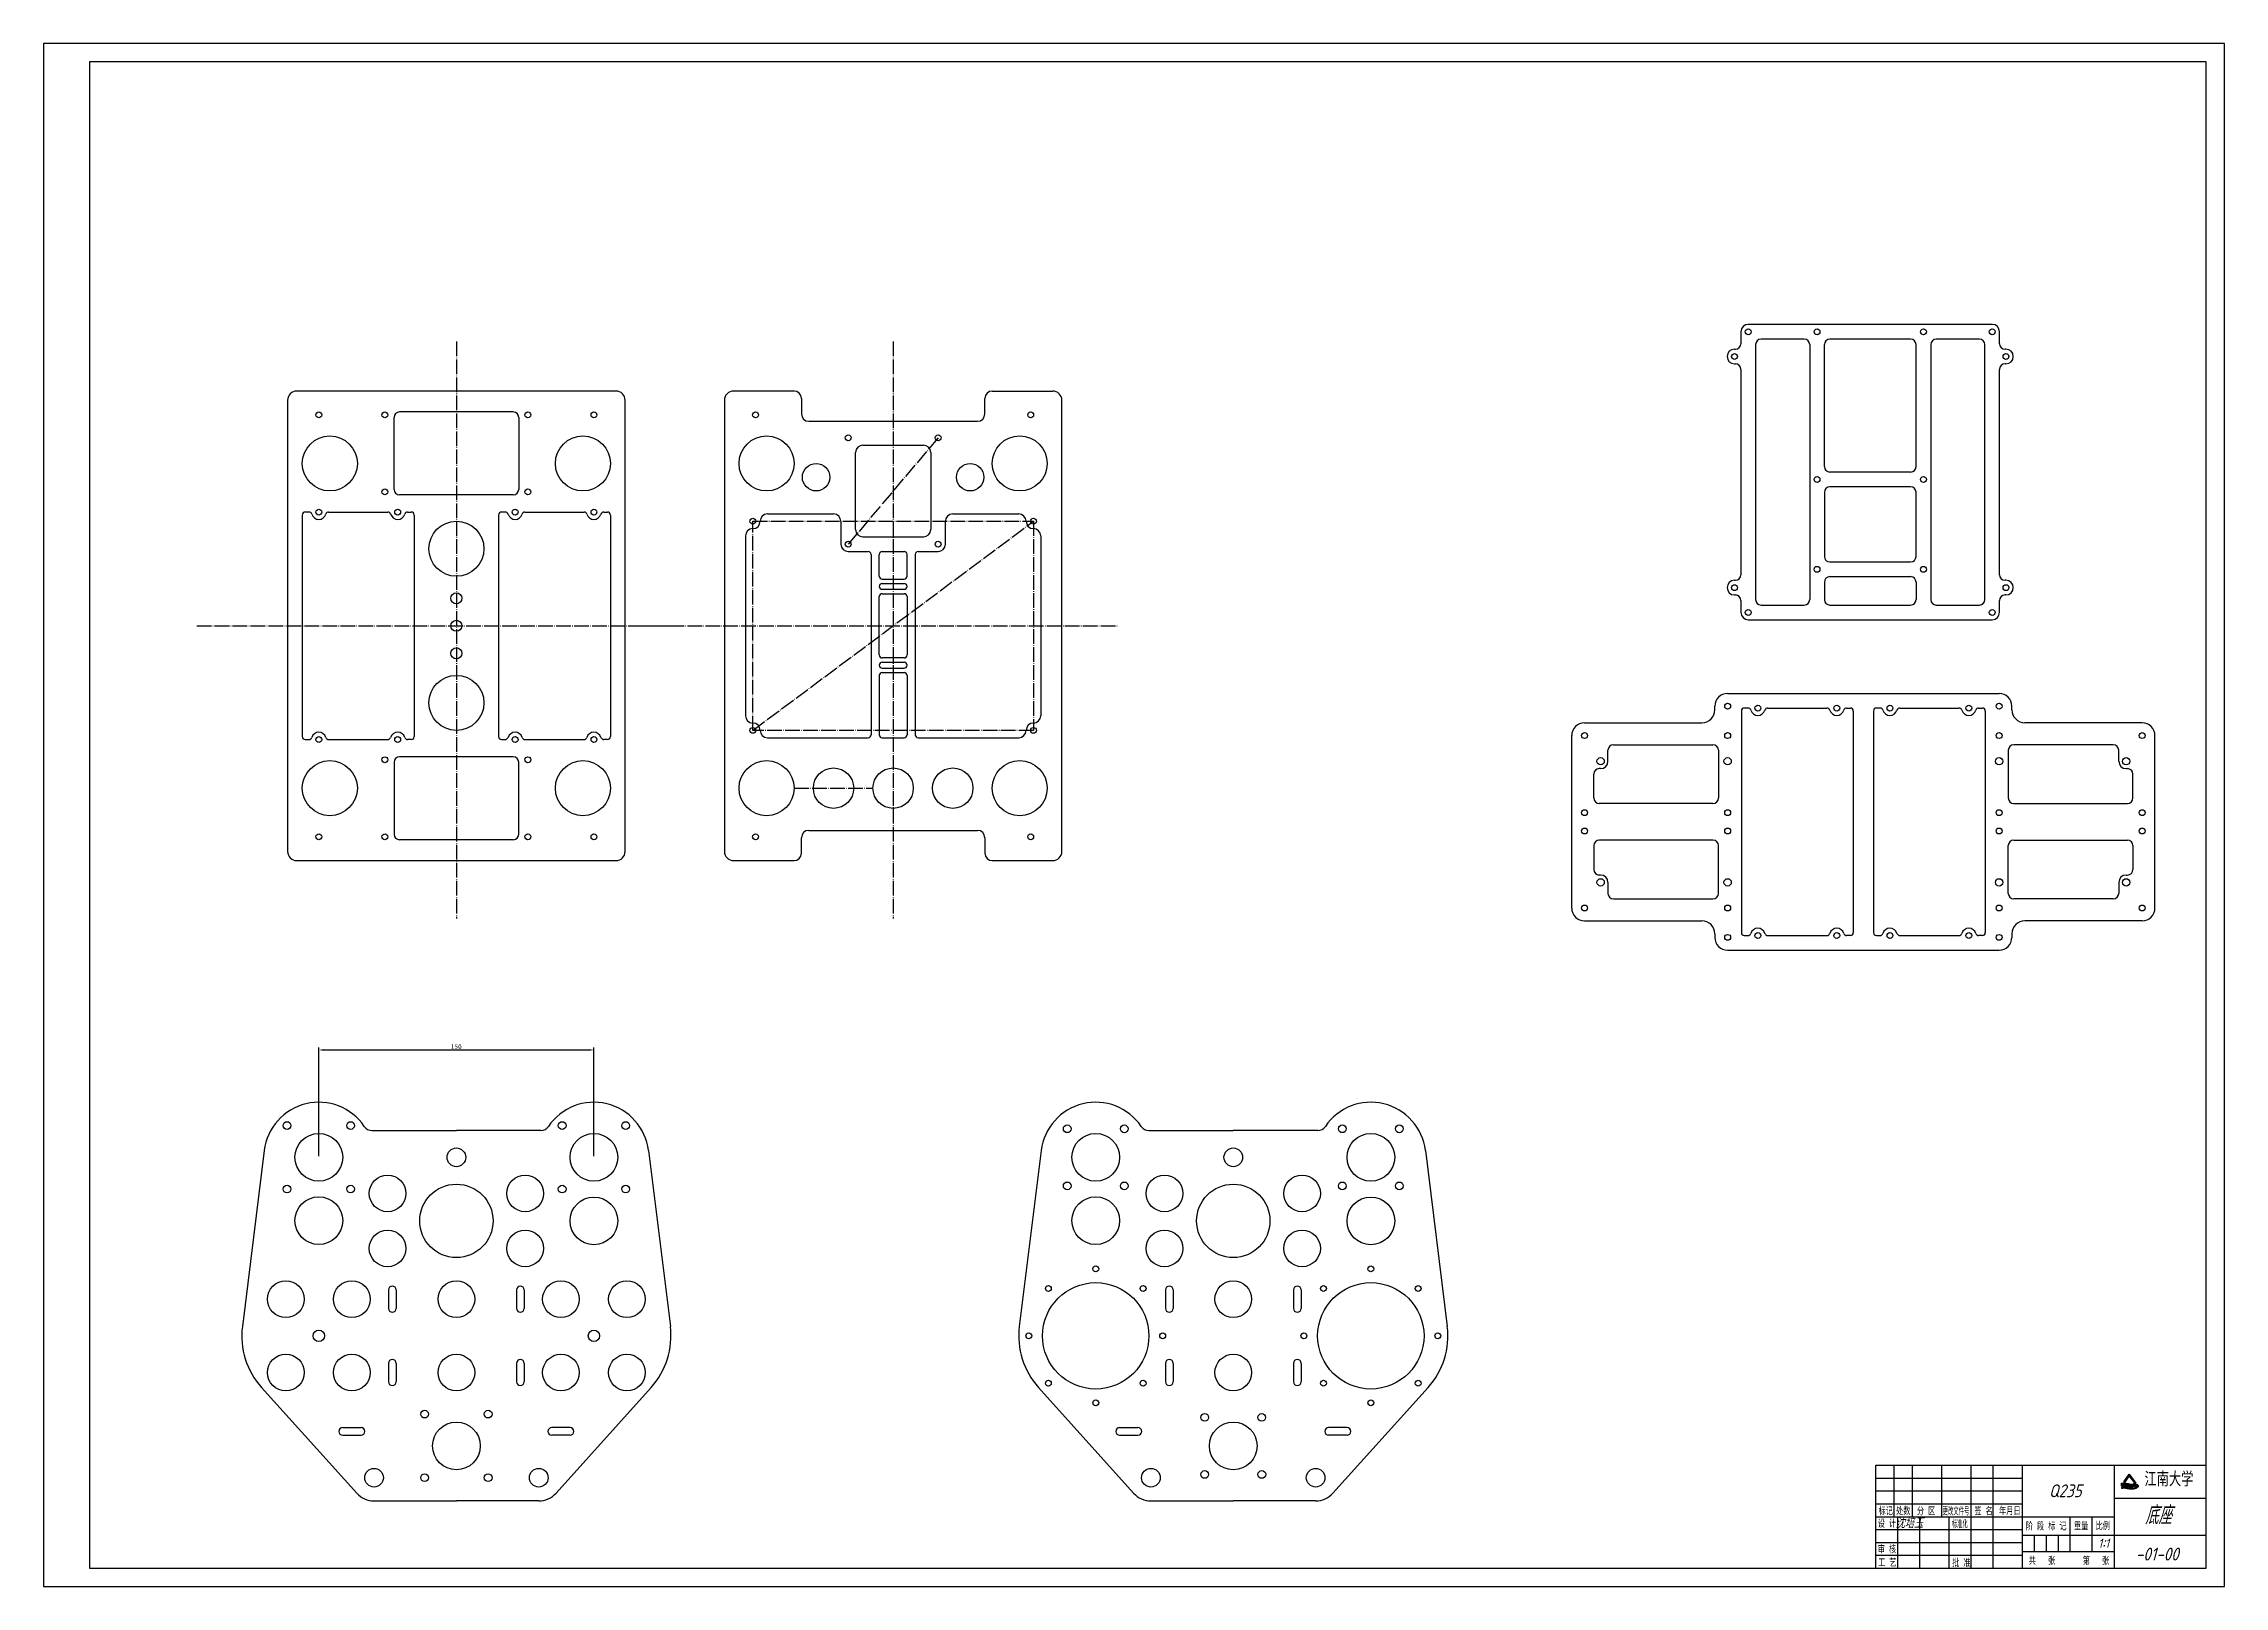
# Model space of a CAD drawing. Header units: millimetres. Extents: x 0 to 1189, y 0 to 841.
import ezdxf
from ezdxf.enums import TextEntityAlignment as Align

# ---------------------------------------------------------------- set-up
doc = ezdxf.new("R2010")
doc.units = ezdxf.units.MM
doc.linetypes.add('点画线-25', pattern=[9.8, 8, -0.8, 0.2, -0.8])
for name, color, linetype in [('图框标题栏-文字', 4, 'Continuous'), ('图框标题栏-粗线', 7, 'Continuous'), ('图框标题栏-细线', 3, 'Continuous'), ('文字及注释', 4, 'Continuous')]:
    doc.layers.add(name, color=color, linetype=linetype)
for name, color, linetype, lineweight in [('粗实线', 7, 'Continuous', 30), ('粗实线层', 7, 'Continuous', 30), ('细点画线', 1, '点画线-25', 25)]:
    doc.layers.add(name, color=color, linetype=linetype, lineweight=lineweight)
doc.styles.get("Standard").update_dxf_attribs({"font": ''})
doc.styles.add('工程字', font='gbeitc.shx', dxfattribs={"bigfont": 'gbcbig.shx'})
doc.styles.add('长仿宋体', font='SIMFANG_0.TTF', dxfattribs={"width": 0.7})
doc.styles.get('Standard').set_extended_font_data('SimSun')
doc.dimstyles.new('ISO-25', dxfattribs={"dimtxt": 2.5, "dimasz": 2.5, "dimexe": 1.25, "dimexo": 0.625, "dimtad": 1, "dimtxsty": 'Standard', "dimcen": 2.5, "dimadec": 0, "dimazin": 0, "dimtfac": 1, "dimtmove": 0, "dimatfit": 3, "dimfxl": 1, "dimarcsym": 0})

# ---------------------------------------------------------------- blocks, each defined once
blk = doc.blocks.new('标题栏填写')
at = {"layer": '文字及注释', "style": '工程字'}
for tag, height, p in [('材料', 7, (103.3, 38.6)), ('设计', 5, (18.2, 21.8)), ('名称', 10, (153.9, 23.8)), ('比例', 5, (124.2, 11)), ('图号', 7, (153.4, 4.1))]:
    blk.add_attdef(tag, text='', height=height, dxfattribs=at).set_placement(p, align=Align.CENTER)
blk = doc.blocks.new('*D16')
at = {"layer": 'Defpoints', "color": 0, "transparency": 16777216}
for p in [(300, 292.4), (150, 233.9), (300, 233.9)]:
    blk.add_point(p, dxfattribs=at)
at = {"layer": '粗实线', "color": 0, "lineweight": -2, "transparency": 16777216}
for p, q in [((150, 234.5), (150, 293.7)), ((152.5, 292.4), (297.5, 292.4)), ((300, 234.5), (300, 293.7))]:
    blk.add_line(p, q, dxfattribs=at)
at = {"layer": '粗实线', "color": 0, "transparency": 16777216}
for points in [[(152.5, 292.9), (152.5, 292), (150, 292.4)], [(297.5, 292.9), (297.5, 292), (300, 292.4)]]:
    blk.add_solid(points, dxfattribs=at)
at = {"layer": '粗实线', "color": 0, "transparency": 16777216, "insert": (225, 294.3), "char_height": 2.5, "attachment_point": 5}
blk.add_mtext('150', dxfattribs=at)

msp = doc.modelspace()

# ---------------------------------------------------------------- linework, layer by layer
at = {"layer": '图框标题栏-文字'}
for p, q in [((1135.993, 59.5), (1136.524, 59.5)), ((1136.06, 59.6), (1136.592, 59.6)), ((1136.128, 59.7), (1136.659, 59.7)), ((1136.196, 59.8), (1136.727, 59.8)), ((1136.263, 59.9), (1136.795, 59.9)), ((1136.331, 60), (1136.862, 60)), ((1136.399, 60.1), (1136.93, 60.1)), ((1136.467, 60.2), (1136.998, 60.2)), ((1136.534, 60.3), (1137.065, 60.3)), ((1136.602, 60.4), (1137.617, 60.4)), ((1136.67, 60.5), (1137.539, 60.5)), ((1136.737, 60.6), (1137.461, 60.6)), ((1136.805, 60.7), (1137.383, 60.7)), ((1136.873, 60.8), (1137.305, 60.8)), ((1136.94, 60.9), (1137.227, 60.9)), ((1137.008, 61), (1137.15, 61)), ((1137.137, 60.3), (1137.694, 60.3)), ((1137.215, 60.2), (1137.772, 60.2)), ((1137.293, 60.1), (1137.85, 60.1)), ((1137.37, 60), (1137.928, 60)), ((1137.448, 59.9), (1138.006, 59.9)), ((1137.526, 59.8), (1138.084, 59.8)), ((1137.604, 59.7), (1138.162, 59.7)), ((1137.682, 59.6), (1138.239, 59.6)), ((1137.76, 59.5), (1138.317, 59.5)), ((1132.907, 56.1), (1136.271, 56.1)), ((1132.907, 56), (1136.717, 56)), ((1132.907, 55.9), (1137.087, 55.9)), ((1132.907, 55.8), (1133.448, 55.8)), ((1132.907, 55.7), (1133.347, 55.7)), ((1132.907, 55.6), (1133.347, 55.6)), ((1132.907, 55.5), (1133.347, 55.5)), ((1132.907, 55.4), (1133.347, 55.4)), ((1132.907, 55.3), (1133.347, 55.3)), ((1132.907, 55.2), (1133.347, 55.2)), ((1132.907, 55.1), (1135.563, 55.1)), ((1132.907, 55), (1136.108, 55)), ((1132.907, 54.9), (1136.514, 54.9)), ((1132.907, 54.8), (1136.842, 54.8)), ((1132.907, 54.7), (1133.287, 54.7)), ((1132.907, 53.905), (1132.907, 53.465)), ((1132.907, 53.9), (1135.873, 53.9)), ((1132.907, 53.8), (1136.268, 53.8)), ((1132.907, 53.7), (1136.73, 53.7)), ((1132.907, 53.6), (1133.6, 53.6)), ((1132.907, 53.5), (1133.05, 53.5)), ((1133.084, 56.2), (1135.673, 56.2)), ((1133.354, 54), (1135.407, 54)), ((1134.252, 56.928), (1134.616, 56.681)), ((1134.294, 56.9), (1134.764, 56.9)), ((1134.301, 57), (1134.832, 57)), ((1134.368, 57.1), (1134.9, 57.1)), ((1134.436, 57.2), (1134.967, 57.2)), ((1134.441, 56.8), (1134.697, 56.8)), ((1134.504, 57.3), (1135.035, 57.3)), ((1134.571, 57.4), (1135.103, 57.4)), ((1134.589, 56.7), (1134.629, 56.7)), ((1134.639, 57.5), (1135.17, 57.5)), ((1134.707, 57.6), (1135.238, 57.6)), ((1134.775, 57.7), (1135.306, 57.7)), ((1134.842, 57.8), (1135.373, 57.8)), ((1134.91, 57.9), (1135.441, 57.9)), ((1134.978, 58), (1135.509, 58)), ((1135.045, 58.1), (1135.577, 58.1)), ((1135.103, 53.6), (1137.295, 53.6)), ((1135.113, 58.2), (1135.644, 58.2)), ((1135.181, 58.3), (1135.712, 58.3)), ((1135.237, 54.7), (1137.31, 54.7)), ((1135.248, 58.4), (1135.78, 58.4)), ((1135.309, 55.8), (1137.419, 55.8)), ((1135.316, 58.5), (1135.847, 58.5)), ((1135.384, 58.6), (1135.915, 58.6)), ((1135.451, 58.7), (1135.983, 58.7)), ((1135.519, 58.8), (1136.05, 58.8)), ((1135.587, 58.9), (1136.118, 58.9)), ((1135.654, 59), (1136.186, 59)), ((1135.654, 53.5), (1138.095, 53.5)), ((1135.722, 59.1), (1136.253, 59.1)), ((1135.79, 59.2), (1136.321, 59.2)), ((1135.857, 59.3), (1136.389, 59.3)), ((1135.87, 54.6), (1140.094, 54.6)), ((1135.925, 59.4), (1136.456, 59.4)), ((1136.019, 55.7), (1138.066, 55.7)), ((1136.049, 53.4), (1140.364, 53.4)), ((1136.312, 54.5), (1139.834, 54.5)), ((1136.49, 53.3), (1140.076, 53.3)), ((1136.5, 55.6), (1139.749, 55.6)), ((1136.638, 54.4), (1139.522, 54.4)), ((1136.886, 55.5), (1139.517, 55.5)), ((1137.015, 53.2), (1139.72, 53.2)), ((1137.05, 54.3), (1139.11, 54.3)), ((1137.215, 55.4), (1139.223, 55.4)), ((1137.661, 55.3), (1138.777, 55.3)), ((1137.701, 53.1), (1139.217, 53.1)), ((1137.837, 59.4), (1138.395, 59.4)), ((1137.915, 59.3), (1138.473, 59.3)), ((1137.931, 54.2), (1138.228, 54.2)), ((1137.993, 59.2), (1138.551, 59.2)), ((1138.071, 59.1), (1138.629, 59.1)), ((1138.149, 59), (1138.706, 59)), ((1138.227, 58.9), (1138.784, 58.9)), ((1138.305, 58.8), (1138.862, 58.8)), ((1138.372, 55.7), (1139.944, 55.7)), ((1138.382, 58.7), (1138.94, 58.7)), ((1138.46, 58.6), (1139.018, 58.6)), ((1138.538, 58.5), (1139.096, 58.5)), ((1138.616, 58.4), (1139.174, 58.4)), ((1138.694, 58.3), (1139.251, 58.3)), ((1138.772, 58.2), (1139.329, 58.2)), ((1138.849, 58.1), (1139.407, 58.1)), ((1138.85, 54.7), (1140.32, 54.7)), ((1138.869, 53.5), (1140.611, 53.5)), ((1138.927, 58), (1139.485, 58)), ((1139.005, 57.9), (1139.563, 57.9)), ((1139.019, 55.8), (1140.115, 55.8)), ((1139.083, 57.8), (1139.641, 57.8)), ((1139.161, 57.7), (1139.718, 57.7)), ((1139.239, 57.6), (1139.796, 57.6)), ((1139.317, 57.5), (1139.874, 57.5)), ((1139.318, 54.8), (1140.52, 54.8)), ((1139.331, 55.9), (1140.266, 55.9)), ((1139.394, 57.4), (1139.952, 57.4)), ((1139.472, 57.3), (1140.03, 57.3)), ((1139.499, 53.6), (1140.83, 53.6)), ((1139.55, 57.2), (1140.108, 57.2)), ((1139.566, 56), (1140.402, 56)), ((1139.628, 57.1), (1140.186, 57.1)), ((1139.645, 54.9), (1140.702, 54.9)), ((1139.706, 57), (1140.263, 57)), ((1139.758, 56.1), (1140.526, 56.1)), ((1139.784, 56.9), (1140.341, 56.9)), ((1139.862, 56.8), (1140.419, 56.8)), ((1139.88, 53.7), (1141.026, 53.7)), ((1139.91, 55), (1140.868, 55)), ((1139.924, 56.2), (1140.64, 56.2)), ((1139.939, 56.7), (1140.497, 56.7)), ((1140.017, 56.6), (1140.575, 56.6)), ((1140.069, 56.3), (1140.744, 56.3)), ((1140.095, 56.5), (1140.653, 56.5)), ((1140.136, 55.1), (1141.021, 55.1)), ((1140.173, 56.4), (1140.731, 56.4)), ((1140.177, 53.8), (1141.206, 53.8)), ((1140.335, 55.2), (1141.602, 55.2)), ((1140.428, 53.9), (1141.372, 53.9)), ((1140.514, 55.3), (1141.531, 55.3)), ((1140.646, 54), (1141.525, 54)), ((1140.677, 55.4), (1141.46, 55.4)), ((1140.826, 55.5), (1141.389, 55.5)), ((1140.841, 54.1), (1141.669, 54.1)), ((1140.965, 55.6), (1141.318, 55.6)), ((1141.018, 54.2), (1141.804, 54.2)), ((1141.093, 55.7), (1141.247, 55.7)), ((1141.133, 55.1), (1141.673, 55.1)), ((1141.181, 54.3), (1141.93, 54.3)), ((1141.204, 55), (1141.744, 55)), ((1141.275, 54.9), (1141.815, 54.9)), ((1141.331, 54.4), (1142.05, 54.4)), ((1141.346, 54.8), (1141.885, 54.8)), ((1141.417, 54.7), (1141.956, 54.7)), ((1141.471, 54.5), (1142.098, 54.5)), ((1141.488, 54.6), (1142.027, 54.6))]:
    msp.add_line(p, q, dxfattribs=at)
for points in [[(1134.252, 56.928), (1137.074, 61.097), (1140.78, 56.336, -0.28909601), (1137.069, 55.446, 0.10228388), (1133.347, 55.789), (1133.347, 55.149, -0.09119522), (1136.493, 54.908, 0.26613454), (1141.19, 55.78), (1142.124, 54.464, -0.18412464), (1138.362, 53.036, -0.04444823), (1135.891, 53.439, 0.1319438), (1132.907, 53.465, 0.1319438)], [(1132.907, 53.905, -0.1312527), (1136.003, 53.865, 0.04409725), (1138.378, 53.476, 0.16392967), (1141.528, 54.543), (1141.096, 55.152, -0.24095199), (1136.364, 54.486, 0.10564743), (1132.907, 54.646), (1132.907, 56.174, -0.11278445), (1137.204, 55.865, 0.25699814), (1140.183, 56.387), (1137.099, 60.349), (1134.616, 56.681)]]:
    msp.add_lwpolyline(points, format="xyb", dxfattribs=at)
at = {"layer": '图框标题栏-粗线'}
for p, q in [((1179, 831), (25, 831)), ((25, 831), (25, 10)), ((1179, 10), (1179, 831)), ((999, 66), (1179, 66)), ((999, 10), (999, 66)), ((1009, 38), (1009, 66)), ((1019, 38), (1019, 66)), ((1035, 38), (1035, 66)), ((1051, 10), (1051, 66)), ((1063, 10), (1063, 66)), ((1079, 10), (1079, 66)), ((1129, 10), (1129, 66)), ((1179, 10), (1179, 66)), ((1129, 48), (1179, 48)), ((999, 45), (1079, 45)), ((999, 38), (1129, 38)), ((1011, 10), (1011, 38)), ((1023, 10), (1023, 38)), ((1039, 10), (1039, 38)), ((1105, 19), (1105, 38)), ((1117, 19), (1117, 38)), ((999, 31), (1079, 31)), ((1079, 28), (1179, 28)), ((1079, 19), (1129, 19)), ((25, 10), (1179, 10))]:
    msp.add_line(p, q, dxfattribs=at)
at = {"layer": '图框标题栏-细线'}
for p, q in [((1189, 841), (0, 841)), ((0, 841), (0, 0)), ((1189, 0), (1189, 841)), ((999, 59), (1079, 59)), ((999, 52), (1079, 52)), ((999, 24), (1079, 24)), ((1085.5, 19), (1085.5, 28)), ((1092, 19), (1092, 28)), ((1098.5, 19), (1098.5, 28)), ((999, 17), (1079, 17)), ((0, 0), (1189, 0))]:
    msp.add_line(p, q, dxfattribs=at)
at = {"layer": '粗实线'}
for p, q in [((925.408, 683.935), (925.408, 677.435)), ((1062.408, 687.935), (929.408, 687.935)), ((959.908, 679.935), (936.408, 679.935)), ((1017.908, 679.935), (973.908, 679.935)), ((1055.408, 679.935), (1031.908, 679.935)), ((1066.408, 677.435), (1066.408, 683.935)), ((921.908, 674.435), (922.408, 674.435)), ((921.908, 666.435), (922.408, 666.435)), ((933.408, 676.935), (933.408, 537.935)), ((962.908, 676.935), (962.908, 537.935)), ((970.908, 610.435), (970.908, 676.935)), ((1020.908, 610.435), (1020.908, 676.935)), ((1028.908, 676.935), (1028.908, 537.935)), ((1058.408, 537.935), (1058.408, 676.935)), ((1069.908, 674.435), (1069.408, 674.435)), ((1069.908, 666.435), (1069.408, 666.435)), ((925.408, 663.435), (925.408, 551.435)), ((1066.408, 551.435), (1066.408, 663.435)), ((133.049, 646.628), (133.049, 400.628)), ((312.049, 651.628), (138.049, 651.628)), ((317.049, 400.628), (317.049, 646.628)), ((371.183, 646.628), (371.183, 400.628)), ((409.183, 651.628), (376.183, 651.628)), ((413.183, 647.628), (413.183, 639.128)), ((513.183, 639.128), (513.183, 647.628)), ((517.183, 651.628), (550.183, 651.628)), ((555.183, 400.628), (555.183, 646.628)), ((191.049, 598.028), (191.049, 637.228)), ((417.183, 635.128), (509.183, 635.128)), ((446.683, 622.128), (479.683, 622.128)), ((442.683, 576.128), (442.683, 618.128)), ((483.683, 618.128), (483.683, 576.128)), ((1017.908, 607.435), (973.908, 607.435)), ((970.908, 596.435), (970.908, 561.435)), ((1017.908, 599.435), (973.908, 599.435)), ((1020.908, 561.435), (1020.908, 596.435)), ((141.049, 584.028), (141.049, 463.228)), ((144.682, 585.628), (142.649, 585.628)), ((155.415, 585.628), (187.682, 585.628)), ((198.415, 585.628), (200.449, 585.628)), ((202.049, 584.028), (202.049, 463.228)), ((248.049, 584.028), (248.049, 463.228)), ((251.682, 585.628), (249.649, 585.628)), ((262.415, 585.628), (294.682, 585.628)), ((305.415, 585.628), (307.449, 585.628)), ((309.049, 584.028), (309.049, 463.228)), ((394.683, 584.628), (430.683, 584.628)), ((495.683, 584.628), (531.683, 584.628)), ((382.683, 572.628), (382.683, 474.628)), ((386.683, 576.628), (386.683, 576.628)), ((390.683, 580.628), (390.683, 580.628)), ((434.683, 580.628), (434.683, 568.128)), ((446.683, 572.128), (479.683, 572.128)), ((491.683, 568.128), (491.683, 580.628)), ((535.683, 580.628), (535.683, 580.628)), ((539.683, 576.628), (539.683, 576.628)), ((543.683, 572.628), (543.683, 474.628)), ((438.683, 564.128), (449.583, 564.128)), ((451.183, 562.528), (451.183, 464.228)), ((455.583, 550.728), (455.583, 562.528)), ((457.183, 564.128), (469.183, 564.128)), ((470.783, 550.728), (470.783, 562.528)), ((475.183, 562.528), (475.183, 464.228)), ((476.783, 564.128), (487.683, 564.128)), ((457.183, 549.128), (469.183, 549.128)), ((921.908, 548.435), (922.408, 548.435)), ((970.908, 547.435), (970.908, 537.935)), ((973.908, 558.435), (1017.908, 558.435)), ((973.908, 550.435), (1017.908, 550.435)), ((1020.908, 547.435), (1020.908, 537.935)), ((1069.908, 548.435), (1069.408, 548.435)), ((455.583, 507.728), (455.583, 539.528)), ((457.183, 546.728), (469.183, 546.728)), ((457.183, 543.528), (469.183, 543.528)), ((457.183, 541.128), (469.183, 541.128)), ((470.783, 539.528), (470.783, 507.728)), ((921.908, 540.435), (922.408, 540.435)), ((925.408, 537.435), (925.408, 530.935)), ((1066.408, 530.935), (1066.408, 537.435)), ((1069.908, 540.435), (1069.408, 540.435)), ((929.408, 526.935), (1062.408, 526.935)), ((936.408, 534.935), (959.908, 534.935)), ((973.908, 534.935), (1017.908, 534.935)), ((1031.908, 534.935), (1055.408, 534.935)), ((469.183, 506.128), (457.183, 506.128)), ((457.183, 503.728), (469.183, 503.728)), ((457.183, 500.528), (469.183, 500.528)), ((455.583, 496.528), (455.583, 464.228)), ((457.183, 498.128), (469.183, 498.128)), ((470.783, 496.528), (470.783, 464.228)), ((911.161, 477.784), (911.161, 479.784)), ((918.161, 486.784), (1066.161, 486.784)), ((925.661, 477.184), (925.661, 356.384)), ((929.294, 478.784), (927.261, 478.784)), ((940.028, 478.784), (972.294, 478.784)), ((983.028, 478.784), (985.061, 478.784)), ((986.661, 477.184), (986.661, 356.384)), ((997.661, 477.184), (997.661, 356.384)), ((1001.294, 478.784), (999.261, 478.784)), ((1012.028, 478.784), (1044.294, 478.784)), ((1055.028, 478.784), (1057.061, 478.784)), ((1058.661, 477.184), (1058.661, 356.384)), ((1073.161, 477.784), (1073.161, 479.784)), ((386.683, 470.628), (386.683, 470.628)), ((390.683, 466.628), (390.683, 466.628)), ((535.683, 466.628), (535.683, 466.628)), ((539.683, 470.628), (539.683, 470.628)), ((833.161, 369.784), (833.161, 463.784)), ((840.161, 470.784), (904.161, 470.784)), ((1144.161, 470.784), (1080.161, 470.784)), ((1151.161, 369.784), (1151.161, 463.784)), ((142.649, 461.628), (144.682, 461.628)), ((155.415, 461.628), (187.682, 461.628)), ((200.449, 461.628), (198.415, 461.628)), ((249.649, 461.628), (251.682, 461.628)), ((262.415, 461.628), (294.682, 461.628)), ((307.449, 461.628), (305.415, 461.628)), ((394.683, 462.628), (449.583, 462.628)), ((457.183, 462.628), (469.183, 462.628)), ((476.783, 462.628), (531.683, 462.628)), ((852.911, 449.784), (852.911, 455.784)), ((1131.411, 449.784), (1131.411, 455.784)), ((191.049, 449.228), (191.049, 410.028)), ((848.911, 445.784), (848.161, 445.784)), ((848.911, 447.784), (848.911, 447.784)), ((1135.411, 447.784), (1135.411, 447.784)), ((1135.411, 445.784), (1136.161, 445.784)), ((413.183, 399.628), (413.183, 408.128)), ((417.183, 412.128), (509.183, 412.128)), ((513.183, 408.128), (513.183, 399.628)), ((138.049, 395.628), (312.049, 395.628)), ((376.183, 395.628), (409.183, 395.628)), ((517.183, 395.628), (550.183, 395.628)), ((848.911, 387.784), (848.161, 387.784)), ((848.911, 385.784), (848.911, 385.784)), ((852.911, 383.784), (852.911, 377.784)), ((1131.411, 383.784), (1131.411, 377.784)), ((1135.411, 387.784), (1136.161, 387.784)), ((1135.411, 385.784), (1135.411, 385.784)), ((840.161, 362.784), (904.161, 362.784)), ((1144.161, 362.784), (1080.161, 362.784)), ((911.161, 355.784), (911.161, 353.784)), ((918.161, 346.784), (1066.161, 346.784)), ((927.261, 354.784), (929.294, 354.784)), ((940.028, 354.784), (972.294, 354.784)), ((985.061, 354.784), (983.028, 354.784)), ((999.261, 354.784), (1001.294, 354.784)), ((1012.028, 354.784), (1044.294, 354.784)), ((1057.061, 354.784), (1055.028, 354.784)), ((1073.161, 355.784), (1073.161, 353.784)), ((178.994, 248.566), (225.049, 248.566)), ((271.103, 248.566), (225.049, 248.566)), ((602.582, 248.566), (648.636, 248.566)), ((694.691, 248.566), (648.636, 248.566)), ((120.278, 237.589), (108.369, 141.744)), ((329.82, 237.589), (341.728, 141.744)), ((543.865, 237.589), (531.957, 141.744)), ((753.407, 237.589), (765.316, 141.744)), ((118.819, 108.481), (170.723, 50.765)), ((331.278, 108.481), (279.374, 50.765)), ((542.407, 108.481), (594.311, 50.765)), ((754.866, 108.481), (702.962, 50.765)), ((180.149, 46.566), (225.049, 46.566)), ((269.949, 46.566), (225.049, 46.566)), ((603.736, 46.566), (648.636, 46.566)), ((693.536, 46.566), (648.636, 46.566))]:
    msp.add_line(p, q, dxfattribs=at)
for centre, radius in [((150.049, 638.628), 1.6), ((300.049, 638.628), 1.6), ((388.183, 638.628), 1.6), ((538.183, 638.628), 1.6), ((156.049, 612.128), 15), ((294.049, 612.128), 15), ((394.183, 612.128), 15), ((532.183, 612.128), 15), ((421.183, 604.628), 7.5), ((505.183, 604.628), 7.5), ((150.049, 585.628), 1.6), ((193.049, 585.628), 1.6), ((257.049, 585.628), 1.6), ((300.049, 585.628), 1.6), ((225.049, 565.628), 15), ((225.049, 538.628), 3), ((225.049, 523.628), 3), ((225.049, 508.628), 3), ((225.049, 481.628), 15), ((934.661, 478.784), 1.6), ((977.661, 478.784), 1.6), ((1006.661, 478.784), 1.6), ((1049.661, 478.784), 1.6), ((150.049, 461.628), 1.6), ((193.049, 461.628), 1.6), ((257.049, 461.628), 1.6), ((300.049, 461.628), 1.6), ((156.049, 435.128), 15), ((294.049, 435.128), 15), ((394.183, 435.128), 15), ((430.683, 435.128), 11), ((463.183, 435.128), 11), ((495.683, 435.128), 11), ((532.183, 435.128), 15), ((848.911, 449.784), 2), ((918.161, 449.784), 2), ((1066.161, 449.784), 2), ((1135.411, 449.784), 2), ((150.049, 408.628), 1.6), ((300.049, 408.628), 1.6), ((388.183, 408.628), 1.6), ((538.183, 408.628), 1.6), ((848.911, 383.784), 2), ((918.161, 383.784), 2), ((1066.161, 383.784), 2), ((1135.411, 383.784), 2), ((934.661, 354.784), 1.6), ((977.661, 354.784), 1.6), ((1006.661, 354.784), 1.6), ((1049.661, 354.784), 1.6), ((187.549, 214.241), 10), ((225.049, 199.241), 20), ((262.549, 214.241), 10), ((611.136, 214.241), 10), ((648.636, 199.241), 20), ((686.136, 214.241), 10), ((187.549, 184.241), 10), ((262.549, 184.241), 10), ((611.136, 184.241), 10), ((686.136, 184.241), 10)]:
    msp.add_circle(centre, radius, dxfattribs=at)
for centre, radius, start, end in [((929.408, 683.935), 4, 90, 180), ((936.408, 676.935), 3, 90, 180), ((959.908, 676.935), 3, 360, 90), ((973.908, 676.935), 3, 90, 180), ((1017.908, 676.935), 3, 0, 90), ((1031.908, 676.935), 3, 90, 180), ((1055.408, 676.935), 3, 360, 90), ((1062.408, 683.935), 4, 0, 90), ((921.908, 670.435), 4, 90, 270), ((922.408, 677.435), 3, 270, 0), ((922.408, 663.435), 3, 360, 90), ((1069.408, 677.435), 3, 180, 270), ((1069.408, 663.435), 3, 90, 180), ((1069.908, 670.435), 4, 270, 90), ((138.049, 646.628), 5, 90, 180), ((312.049, 646.628), 5, 0, 90), ((376.183, 646.628), 5, 90, 180), ((409.183, 647.628), 4, 360, 90), ((517.183, 647.628), 4, 90, 180), ((550.183, 646.628), 5, 0, 90), ((417.183, 639.128), 4, 180, 270), ((509.183, 639.128), 4, 270, 0), ((446.683, 618.128), 4, 90, 180), ((479.683, 618.128), 4, 0, 90), ((973.908, 610.435), 3, 180, 270), ((1017.908, 610.435), 3, 270, 0), ((973.908, 596.435), 3, 90, 180), ((1017.908, 596.435), 3, 360, 90), ((142.649, 584.028), 1.6, 90, 180), ((144.682, 584.028), 1.6, 16.60155, 90), ((150.049, 585.628), 4, 196.60155, 343.39845), ((155.415, 584.028), 1.6, 90, 163.39845), ((187.682, 584.028), 1.6, 16.60155, 90), ((193.049, 585.628), 4, 196.60155, 343.39845), ((198.415, 584.028), 1.6, 90, 163.39845), ((200.449, 584.028), 1.6, 0, 90), ((249.649, 584.028), 1.6, 90, 180), ((251.682, 584.028), 1.6, 16.60155, 90), ((257.049, 585.628), 4, 196.60155, 343.39845), ((262.415, 584.028), 1.6, 90, 163.39845), ((294.682, 584.028), 1.6, 16.60155, 90), ((300.049, 585.628), 4, 196.60155, 343.39845), ((305.415, 584.028), 1.6, 90, 163.39845), ((307.449, 584.028), 1.6, 0, 90), ((394.683, 580.628), 4, 90, 180), ((430.683, 580.628), 4, 360, 90), ((495.683, 580.628), 4, 90, 180), ((531.683, 580.628), 4, 360, 90), ((386.683, 572.628), 4, 90, 180), ((386.683, 580.628), 4, 270, 0), ((446.683, 576.128), 4, 180, 270), ((479.683, 576.128), 4, 270, 0), ((539.683, 580.628), 4, 180, 270), ((539.683, 572.628), 4, 0, 90), ((438.683, 568.128), 4, 180, 270), ((449.583, 562.528), 1.6, 0, 90), ((457.183, 562.528), 1.6, 90, 180), ((469.183, 562.528), 1.6, 0, 90), ((476.783, 562.528), 1.6, 90, 180), ((487.683, 568.128), 4, 270, 0), ((973.908, 561.435), 3, 180, 270), ((1017.908, 561.435), 3, 270, 360), ((457.183, 550.728), 1.6, 180, 270), ((469.183, 550.728), 1.6, 270, 0), ((921.908, 544.435), 4, 90, 270), ((922.408, 551.435), 3, 270, 360), ((973.908, 547.435), 3, 90, 180), ((1017.908, 547.435), 3, 0, 90), ((1069.408, 551.435), 3, 180, 270), ((1069.908, 544.435), 4, 270, 90), ((457.183, 545.128), 1.6, 90, 270), ((457.183, 539.528), 1.6, 90, 180), ((469.183, 545.128), 1.6, 270, 90), ((469.183, 539.528), 1.6, 0, 90), ((922.408, 537.435), 3, 0, 90), ((936.408, 537.935), 3, 180, 270), ((959.908, 537.935), 3, 270, 360), ((973.908, 537.935), 3, 180, 270), ((1017.908, 537.935), 3, 270, 0), ((1031.908, 537.935), 3, 180, 270), ((1055.408, 537.935), 3, 270, 360), ((1069.408, 537.435), 3, 90, 180), ((929.408, 530.935), 4, 180, 270), ((1062.408, 530.935), 4, 270, 0), ((457.183, 507.728), 1.6, 180, 270), ((457.183, 502.128), 1.6, 90, 270), ((469.183, 507.728), 1.6, 270, 0), ((469.183, 502.128), 1.6, 270, 90), ((457.183, 496.528), 1.6, 90, 180), ((469.183, 496.528), 1.6, 0, 90), ((904.161, 477.784), 7, 270, 0), ((918.161, 479.784), 7, 90, 180), ((927.261, 477.184), 1.6, 90, 180), ((929.294, 477.184), 1.6, 16.60155, 90), ((934.661, 478.784), 4, 196.60155, 343.39845), ((940.028, 477.184), 1.6, 90, 163.39845), ((972.294, 477.184), 1.6, 16.60155, 90), ((977.661, 478.784), 4, 196.60155, 343.39845), ((983.028, 477.184), 1.6, 90, 163.39845), ((985.061, 477.184), 1.6, 0, 90), ((999.261, 477.184), 1.6, 90, 180), ((1001.294, 477.184), 1.6, 16.60155, 90), ((1006.661, 478.784), 4, 196.60155, 343.39845), ((1012.028, 477.184), 1.6, 90, 163.39845), ((1044.294, 477.184), 1.6, 16.60155, 90), ((1049.661, 478.784), 4, 196.60155, 343.39845), ((1055.028, 477.184), 1.6, 90, 163.39845), ((1057.061, 477.184), 1.6, 0, 90), ((1066.161, 479.784), 7, 0, 90), ((1080.161, 477.784), 7, 180, 270), ((150.049, 461.628), 4, 16.60155, 163.39845), ((193.049, 461.628), 4, 16.60155, 163.39845), ((257.049, 461.628), 4, 16.60155, 163.39845), ((300.049, 461.628), 4, 16.60155, 163.39845), ((386.683, 474.628), 4, 180, 270), ((386.683, 466.628), 4, 0, 90), ((394.683, 466.628), 4, 180, 270), ((449.583, 464.228), 1.6, 270, 0), ((457.183, 464.228), 1.6, 180, 270), ((469.183, 464.228), 1.6, 270, 0), ((476.783, 464.228), 1.6, 180, 270), ((531.683, 466.628), 4, 270, 0), ((539.683, 466.628), 4, 90, 180), ((539.683, 474.628), 4, 270, 0), ((840.161, 463.784), 7, 90, 180), ((1144.161, 463.784), 7, 0, 90), ((142.649, 463.228), 1.6, 180, 270), ((144.682, 463.228), 1.6, 270, 343.39845), ((155.415, 463.228), 1.6, 196.60155, 270), ((187.682, 463.228), 1.6, 270, 343.39845), ((198.415, 463.228), 1.6, 196.60155, 270), ((200.449, 463.228), 1.6, 270, 0), ((249.649, 463.228), 1.6, 180, 270), ((251.682, 463.228), 1.6, 270, 343.39845), ((262.415, 463.228), 1.6, 196.60155, 270), ((294.682, 463.228), 1.6, 270, 343.39845), ((305.415, 463.228), 1.6, 196.60155, 270), ((307.449, 463.228), 1.6, 270, 0), ((855.911, 455.784), 3, 90, 180), ((1128.411, 455.784), 3, 0, 90), ((848.161, 442.784), 3, 90, 180), ((848.911, 449.784), 4, 270, 0), ((1135.411, 449.784), 4, 180, 270), ((1136.161, 442.784), 3, 0, 90), ((417.183, 408.128), 4, 90, 180), ((509.183, 408.128), 4, 0, 90), ((138.049, 400.628), 5, 180, 270), ((312.049, 400.628), 5, 270, 0), ((376.183, 400.628), 5, 180, 270), ((409.183, 399.628), 4, 270, 0), ((517.183, 399.628), 4, 180, 270), ((550.183, 400.628), 5, 270, 0), ((848.161, 390.784), 3, 180, 270), ((848.911, 383.784), 4, 0, 90), ((1135.411, 383.784), 4, 90, 180), ((1136.161, 390.784), 3, 270, 0), ((840.161, 369.784), 7, 180, 270), ((855.911, 377.784), 3, 180, 270), ((1128.411, 377.784), 3, 270, 0), ((1144.161, 369.784), 7, 270, 0), ((904.161, 355.784), 7, 0, 90), ((934.661, 354.784), 4, 16.60155, 163.39845), ((977.661, 354.784), 4, 16.60155, 163.39845), ((1006.661, 354.784), 4, 16.60155, 163.39845), ((1049.661, 354.784), 4, 16.60155, 163.39845), ((1080.161, 355.784), 7, 90, 180), ((918.161, 353.784), 7, 180, 270), ((927.261, 356.384), 1.6, 180, 270), ((929.294, 356.384), 1.6, 270, 343.39845), ((940.028, 356.384), 1.6, 196.60155, 270), ((972.294, 356.384), 1.6, 270, 343.39845), ((983.028, 356.384), 1.6, 196.60155, 270), ((985.061, 356.384), 1.6, 270, 0), ((999.261, 356.384), 1.6, 180, 270), ((1001.294, 356.384), 1.6, 270, 343.39845), ((1012.028, 356.384), 1.6, 196.60155, 270), ((1044.294, 356.384), 1.6, 270, 343.39845), ((1055.028, 356.384), 1.6, 196.60155, 270), ((1057.061, 356.384), 1.6, 270, 0), ((1066.161, 353.784), 7, 270, 0), ((150.049, 233.89), 30, 34.20587, 172.917444), ((300.049, 233.89), 30, 7.082556, 145.79413), ((573.636, 233.89), 30, 34.20587, 172.917444), ((723.636, 233.89), 30, 7.082556, 145.79413), ((178.994, 253.566), 5, 214.20587, 270), ((271.103, 253.566), 5, 270, 325.79413), ((602.582, 253.566), 5, 214.20587, 270), ((694.691, 253.566), 5, 270, 325.79413), ((150.049, 136.566), 42, 172.917444, 221.965187), ((300.049, 136.566), 42, 318.034813, 7.082556), ((573.636, 136.566), 42, 172.917444, 221.965187), ((723.636, 136.566), 42, 318.034813, 7.082556), ((180.149, 59.241), 12.676, 221.965187, 270), ((269.949, 59.241), 12.676, 270, 318.034813), ((603.736, 59.241), 12.676, 221.965187, 270), ((693.536, 59.241), 12.676, 270, 318.034813)]:
    msp.add_arc(centre, radius, start, end, dxfattribs=at)
at = {"layer": '粗实线层'}
for p, q in [((256.049, 640.228), (194.049, 640.228)), ((259.049, 637.228), (259.049, 598.028)), ((256.049, 595.028), (194.049, 595.028)), ((256.049, 452.228), (194.049, 452.228)), ((855.911, 458.784), (910.161, 458.784)), ((913.161, 455.784), (913.161, 429.784)), ((1071.161, 455.784), (1071.161, 429.784)), ((1128.411, 458.784), (1074.161, 458.784)), ((259.049, 410.028), (259.049, 449.228)), ((845.161, 429.784), (845.161, 442.784)), ((1139.161, 429.784), (1139.161, 442.784)), ((910.161, 426.784), (848.161, 426.784)), ((1074.161, 426.784), (1136.161, 426.784)), ((256.049, 407.028), (194.049, 407.028)), ((910.161, 406.784), (848.161, 406.784)), ((1074.161, 406.784), (1136.161, 406.784)), ((845.161, 403.784), (845.161, 390.784)), ((913.161, 377.784), (913.161, 403.784)), ((1071.161, 377.784), (1071.161, 403.784)), ((1139.161, 403.784), (1139.161, 390.784)), ((855.911, 374.784), (910.161, 374.784)), ((1128.411, 374.784), (1074.161, 374.784)), ((188.049, 161.566), (188.049, 151.566)), ((192.249, 161.566), (192.249, 151.566)), ((257.849, 161.566), (257.849, 151.566)), ((262.049, 161.566), (262.049, 151.566)), ((611.636, 161.566), (611.636, 151.566)), ((615.836, 161.566), (615.836, 151.566)), ((681.436, 161.566), (681.436, 151.566)), ((685.636, 161.566), (685.636, 151.566)), ((188.049, 121.566), (188.049, 111.566)), ((192.249, 121.566), (192.249, 111.566)), ((257.849, 121.566), (257.849, 111.566)), ((262.049, 121.566), (262.049, 111.566)), ((611.636, 121.566), (611.636, 111.566)), ((615.836, 121.566), (615.836, 111.566)), ((681.436, 121.566), (681.436, 111.566)), ((685.636, 121.566), (685.636, 111.566)), ((163.049, 86.566), (173.049, 86.566)), ((287.049, 86.566), (277.049, 86.566)), ((586.636, 86.566), (596.636, 86.566)), ((710.636, 86.566), (700.636, 86.566)), ((163.049, 82.366), (173.049, 82.366)), ((287.049, 82.366), (277.049, 82.366)), ((586.636, 82.366), (596.636, 82.366)), ((710.636, 82.366), (700.636, 82.366))]:
    msp.add_line(p, q, dxfattribs=at)
for centre, radius in [((929.408, 683.935), 1.6), ((966.908, 683.935), 1.6), ((1024.908, 683.935), 1.6), ((1062.408, 683.935), 1.6), ((921.908, 670.435), 1.6), ((1069.908, 670.435), 1.6), ((186.049, 638.628), 1.6), ((264.049, 638.628), 1.6), ((438.683, 626.128), 1.6), ((487.683, 626.128), 1.6), ((186.049, 596.628), 1.6), ((264.049, 596.628), 1.6), ((966.908, 603.435), 1.6), ((1024.908, 603.435), 1.6), ((386.683, 580.628), 1.6), ((539.683, 580.628), 1.6), ((438.683, 568.128), 1.6), ((487.683, 568.128), 1.6), ((966.908, 554.435), 1.6), ((1024.908, 554.435), 1.6), ((921.908, 544.435), 1.6), ((1069.908, 544.435), 1.6), ((929.408, 530.935), 1.6), ((1062.408, 530.935), 1.6), ((918.161, 479.784), 1.6), ((1066.161, 479.784), 1.6), ((386.683, 466.628), 1.6), ((539.683, 466.628), 1.6), ((840.161, 463.784), 1.6), ((918.161, 463.784), 1.6), ((1066.161, 463.784), 1.6), ((1144.161, 463.784), 1.6), ((186.049, 450.628), 1.6), ((264.049, 450.628), 1.6), ((840.161, 421.784), 1.6), ((918.161, 421.784), 1.6), ((1066.161, 421.784), 1.6), ((1144.161, 421.784), 1.6), ((186.049, 408.628), 1.6), ((264.049, 408.628), 1.6), ((840.161, 411.784), 1.6), ((918.161, 411.784), 1.6), ((1066.161, 411.784), 1.6), ((1144.161, 411.784), 1.6), ((840.161, 369.784), 1.6), ((918.161, 369.784), 1.6), ((1066.161, 369.784), 1.6), ((1144.161, 369.784), 1.6), ((918.161, 353.784), 1.6), ((1066.161, 353.784), 1.6), ((132.049, 156.566), 10), ((168.049, 156.566), 10), ((225.049, 156.566), 10), ((282.049, 156.566), 10), ((318.049, 156.566), 10), ((648.636, 156.566), 10), ((132.049, 116.566), 10), ((168.049, 116.566), 10), ((225.049, 116.566), 10), ((282.049, 116.566), 10), ((318.049, 116.566), 10), ((648.636, 116.566), 10)]:
    msp.add_circle(centre, radius, dxfattribs=at)
at = {"layer": '粗实线层', "linetype": 'Continuous'}
for centre, radius in [((132.725, 251.214), 2.1), ((167.373, 251.214), 2.1), ((282.725, 251.214), 2.1), ((317.373, 251.214), 2.1), ((558.08, 249.446), 2.1), ((589.169, 249.422), 2.1), ((708.08, 249.446), 2.1), ((739.169, 249.422), 2.1), ((150.049, 233.89), 13), ((225.049, 233.89), 5.1), ((300.049, 233.89), 13), ((573.636, 233.89), 13), ((648.636, 233.89), 5.1), ((723.636, 233.89), 13), ((132.725, 216.566), 2.1), ((167.373, 216.566), 2.1), ((282.725, 216.566), 2.1), ((317.373, 216.566), 2.1), ((558.08, 218.333), 2.1), ((589.193, 218.333), 2.1), ((708.08, 218.333), 2.1), ((739.193, 218.333), 2.1), ((150.049, 199.367), 13), ((300.049, 199.241), 13), ((573.636, 199.367), 13), ((723.636, 199.241), 13), ((573.636, 173.066), 1.6), ((723.636, 173.066), 1.6), ((573.636, 136.566), 29), ((547.827, 162.375), 1.6), ((599.446, 162.375), 1.6), ((723.636, 136.566), 29), ((697.827, 162.375), 1.6), ((749.446, 162.375), 1.6), ((150.049, 136.566), 3.1), ((300.049, 136.566), 3.1), ((537.136, 136.566), 1.6), ((610.136, 136.566), 1.6), ((687.136, 136.566), 1.6), ((760.136, 136.566), 1.6), ((547.827, 110.756), 1.6), ((599.446, 110.756), 1.6), ((697.827, 110.756), 1.6), ((749.446, 110.756), 1.6), ((207.725, 93.89), 2.1), ((242.373, 93.89), 2.1), ((573.636, 100.066), 1.6), ((723.636, 100.066), 1.6), ((225.049, 76.566), 13), ((633.08, 92.122), 2.1), ((648.636, 76.566), 13), ((664.169, 92.098), 2.1), ((180.149, 59.241), 5.1), ((207.725, 59.241), 2.1), ((242.373, 59.241), 2.1), ((269.949, 59.241), 5.1), ((603.736, 59.241), 5.1), ((633.08, 61.009), 2.1), ((664.193, 61.009), 2.1), ((693.536, 59.241), 5.1)]:
    msp.add_circle(centre, radius, dxfattribs=at)
at = {"layer": '粗实线层'}
for centre, radius, start, end in [((194.049, 637.228), 3, 90, 180), ((256.049, 637.228), 3, 0, 90), ((194.049, 598.028), 3, 180, 270), ((256.049, 598.028), 3, 270, 0), ((194.049, 449.228), 3, 90, 180), ((256.049, 449.228), 3, 0, 90), ((910.161, 455.784), 3, 0, 90), ((1074.161, 455.784), 3, 90, 180), ((848.161, 429.784), 3, 180, 270), ((910.161, 429.784), 3, 270, 0), ((1074.161, 429.784), 3, 180, 270), ((1136.161, 429.784), 3, 270, 0), ((194.049, 410.028), 3, 180, 270), ((256.049, 410.028), 3, 270, 0), ((848.161, 403.784), 3, 90, 180), ((910.161, 403.784), 3, 0, 90), ((1074.161, 403.784), 3, 90, 180), ((1136.161, 403.784), 3, 0, 90), ((910.161, 377.784), 3, 270, 0), ((1074.161, 377.784), 3, 180, 270), ((190.149, 161.566), 2.1, 0, 180), ((259.949, 161.566), 2.1, 0, 180), ((613.736, 161.566), 2.1, 0, 180), ((683.536, 161.566), 2.1, 0, 180), ((190.149, 151.566), 2.1, 180, 0), ((259.949, 151.566), 2.1, 180, 0), ((613.736, 151.566), 2.1, 180, 0), ((683.536, 151.566), 2.1, 180, 0), ((190.149, 121.566), 2.1, 0, 180), ((259.949, 121.566), 2.1, 0, 180), ((613.736, 121.566), 2.1, 0, 180), ((683.536, 121.566), 2.1, 0, 180), ((190.149, 111.566), 2.1, 180, 0), ((259.949, 111.566), 2.1, 180, 0), ((613.736, 111.566), 2.1, 180, 0), ((683.536, 111.566), 2.1, 180, 0), ((163.049, 84.466), 2.1, 90, 270), ((173.049, 84.466), 2.1, 270, 90), ((277.049, 84.466), 2.1, 90, 270), ((287.049, 84.466), 2.1, 270, 90), ((586.636, 84.466), 2.1, 90, 270), ((596.636, 84.466), 2.1, 270, 90), ((700.636, 84.466), 2.1, 90, 270), ((710.636, 84.466), 2.1, 270, 90)]:
    msp.add_arc(centre, radius, start, end, dxfattribs=at)
at = {"layer": '细点画线'}
for p, q in [((225.049, 678.582), (225.049, 364.107)), ((463.183, 678.582), (463.183, 364.107)), ((487.683, 626.128), (438.683, 568.128)), ((386.683, 466.628), (386.683, 580.628)), ((386.683, 580.628), (539.683, 580.628)), ((386.683, 466.628), (539.683, 580.628)), ((539.683, 580.628), (539.683, 466.628)), ((83.458, 523.628), (347.964, 523.628)), ((321.592, 523.628), (586.098, 523.628)), ((539.683, 466.628), (386.683, 466.628)), ((409.183, 435.128), (452.183, 435.128))]:
    msp.add_line(p, q, dxfattribs=at)

# ---------------------------------------------------------------- block references
msp.add_blockref('标题栏填写', (999, 10)).add_auto_attribs({'设计': '沈培玉', '材料': 'Q235', '比例': '1∶1', '名称': '底座', '图号': '-01-00'})

# ---------------------------------------------------------------- texts
at = {"layer": '图框标题栏-文字', "style": '长仿宋体', "width": 0.7}
for s, p in [('设 计', (999.99, 32.376)), ('标记', (1000.424, 39.26)), ('处数', (1009.969, 39.277)), ('分 区', (1021.35, 39.159)), ('签 名', (1052.694, 39.186)), ('年月日', (1066.154, 39.297)), ('比例', (1118.79, 31.15)), ('阶 段 标 记', (1080.698, 30.985)), ('重量', (1106.979, 30.999)), ('审 核', (999.99, 18.376)), ('工 艺', (1000.236, 11.135)), ('批 准', (1040.597, 11.013)), ('共   张', (1082.329, 12.125)), ('第   张', (1111.761, 12.125))]:
    msp.add_text(s, height=4, dxfattribs=at).set_placement(p)
at = {"layer": '图框标题栏-文字', "style": '长仿宋体'}
for s, width, p, p2 in [('更改文件号', 0.531361, (1035.315, 39.154), (1050.021, 39.154)), ('标准化', 0.520002, (1040.416, 32.135), (1049.051, 32.135))]:
    msp.add_text(s, height=4, dxfattribs=dict(at, width=width)).set_placement(p, p2, align=Align.FIT)
at = {"layer": '图框标题栏-文字', "insert": (1145.385, 62.218), "char_height": 7, "width": 33.61522, "attachment_point": 1, "style": '长仿宋体'}
msp.add_mtext('江南大学', dxfattribs=at)

# ---------------------------------------------------------------- dimensions: what is measured, and where the dimension line sits
at = {"layer": '粗实线'}
dim = msp.add_linear_dim(base=(300.049, 292.443), p1=(150.049, 233.89), p2=(300.049, 233.89), dimstyle='ISO-25', dxfattribs=at)
dim.commit()
dim.dimension.update_dxf_attribs({"geometry": '*D16', "text_midpoint": (225.049, 294.318)})

doc.saveas('drawing.dxf')
